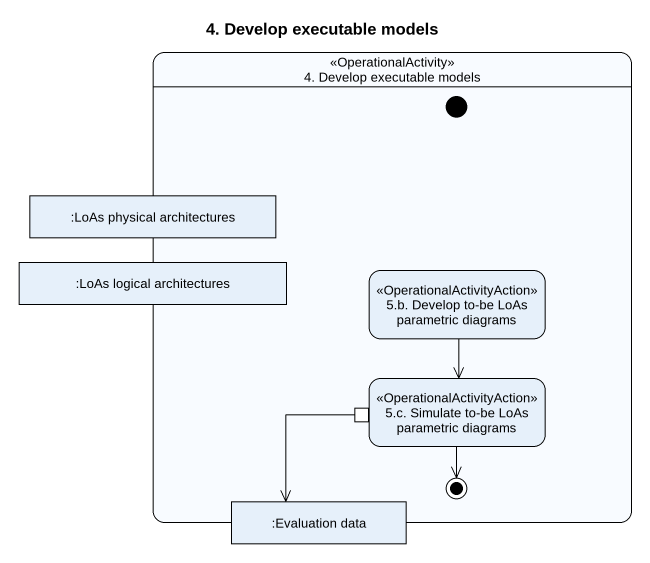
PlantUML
@startuml
title 4. Develop executable models
hide empty description
state "4. Develop executable models" as s4_Develop_executable_models <<OperationalActivity>> {
  state initial1 <<start>>
  state ":LoAs physical architectures" as LoAs_physical_architectures <<object>>
  state ":LoAs logical architectures" as LoAs_logical_architectures <<object>>
  state "5.b. Develop to-be LoAs parametric diagrams" as s5_b_Develop_to_be_LoAs <<OperationalActivityAction>>
  state "5.c. Simulate to-be LoAs parametric diagrams" as s5_c_Simulate_to_be_LoAs <<OperationalActivityAction>> {
    state pin1 <<outputPin>>
  }
  state ":Evaluation data" as Evaluation_data <<object>>
  s5_c_Simulate_to_be_LoAs --> [*]
}
s5_b_Develop_to_be_LoAs --> s5_c_Simulate_to_be_LoAs
pin1 --> Evaluation_data
@enduml
